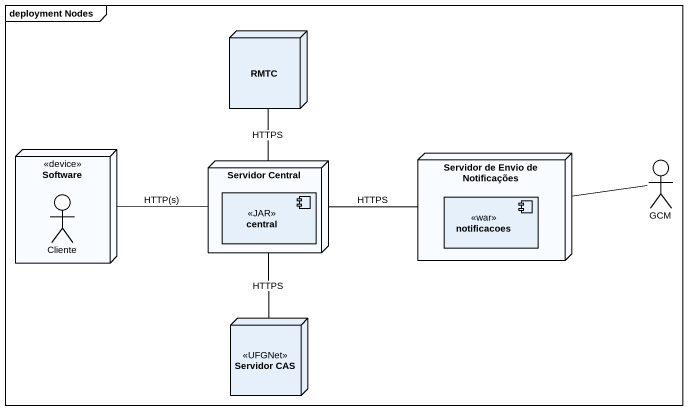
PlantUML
@startuml
mainframe deployment Nodes
node RMTC
node Software <<device>> {
  actor Cliente
}
node "Servidor Central" as Servidor_Central {
  component central <<JAR>>
}
node "Servidor de Envio de Notificações" as Servidor_de_Envio_de {
  component notificacoes <<war>>
}
actor GCM
node "Servidor CAS" as Servidor_CAS <<UFGNet>>
Software -right- Servidor_Central : HTTP(s)
Servidor_Central -up- RMTC : HTTPS
Servidor_Central -right- Servidor_de_Envio_de : HTTPS
Servidor_Central -- Servidor_CAS : HTTPS
Servidor_de_Envio_de -right- GCM
@enduml
